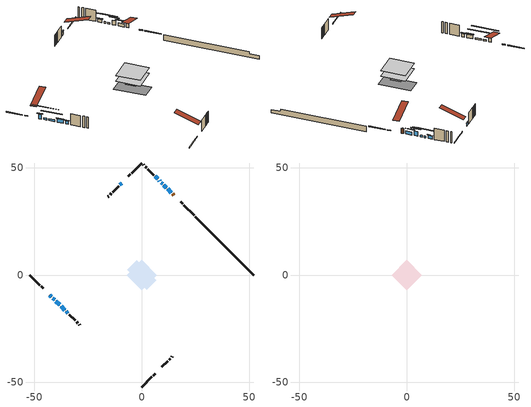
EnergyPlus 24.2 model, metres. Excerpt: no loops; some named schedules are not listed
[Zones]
conditioned space
 floor outside (Floor1 construction): -2.89,0 0,2.89 2.89,0 0,-2.89 z0.89
 floor adiabatic (AdiabaticFloorConstruction): -6.99,0 0,6.99 6.99,0 0,-6.99 z3.33
 floor foundation (Slab1 construction): -6.79,2.36 -2.36,6.79 6.79,-2.36 2.36,-6.79 z-1.52
 wall outside (RimJoist1 construction): 0,-52.14 4.68,-47.45 / -52.14,0 -47.45,-4.68 / 0,52.14 -4.68,47.45 / 24.32,27.81 19.64,32.5 z0.89:1.19
 wall outside (RimJoist2 construction): 5.34,-46.8 6.22,-45.91 / -46.8,-5.34 -45.91,-6.22 / -5.34,46.8 -6.22,45.91 / 18.98,33.15 18.1,34.04 z0.89:1.19
 wall outside (AdiabaticWallConstruction 1): 14.99,37.15 14.39,37.75 z0.89:2.92
 wall outside (AdiabaticWallConstruction): -42.81,-9.33 -42.08,-10.05 z0.89:2.67; 13.73,38.4 12.08,40.06 / 7.41,44.73 6.26,45.88 / -9.33,42.81 -10.16,41.98 z0.89:2.21; 11.43,40.71 10.35,41.79 z0.89:2.95; -41.43,-10.71 -40.6,-11.54 / -39.95,-12.19 -38.22,-13.92 z0.89:1.65; 9.69,42.45 9.11,43.02 / 8.46,43.68 8.06,44.07 z0.89:1.6; -37.56,-14.57 -35.84,-16.3 z0.89:2.47; -35.18,-16.96 -34.36,-17.78 z0.89:2.26
 wall outside (Wall1 construction): 9.33,-42.81 12.05,-40.09 / -33.7,-18.44 -30.99,-21.15 / -10.81,41.32 -13.53,38.61 / 5.6,46.54 2.89,49.25 z0.89:5.77
 wall outside (Wall2 construction): 12.7,-39.44 13.24,-38.9 / -30.33,-21.81 -29.79,-22.35 / -14.19,37.95 -14.72,37.41 / 2.23,49.91 1.69,50.45 z0.89:5.77
 wall outside (Wall3 construction): 13.9,-38.24 14.28,-37.86 / -29.13,-23.01 -28.76,-23.38 / -15.38,36.76 -15.76,36.38 / 1.03,51.11 0.66,51.48 z0.89:5.77
 wall foundation (FoundationWall1 construction): 24.98,27.16,-1.52 24.98,27.16,0.89 49.42,2.72,0.89 49.42,2.72,-0.08 52.14,0,-0.08 52.14,0,-1.52
 window (WindowConstruction 6): -42.81,-9.33 -42.09,-10.05 z0.89:2.67
 window (WindowConstruction 4): 13.73,38.41 12.08,40.06 z0.89:2.21
 window (WindowConstruction 5): 11.43,40.71 10.35,41.79 z0.89:2.95
 window (WindowConstruction 7): -41.43,-10.71 -40.6,-11.53 z0.89:1.65
 window (WindowConstruction 8): -39.95,-12.19 -38.22,-13.92 z0.89:1.65
 window (WindowConstruction 9): 9.69,42.45 9.12,43.02 z0.89:1.6
 window (WindowConstruction 10): 8.46,43.68 8.06,44.07 z0.89:1.6
 window (WindowConstruction): -37.56,-14.57 -35.84,-16.3 z0.89:2.47
 window (WindowConstruction 1): -35.18,-16.96 -34.36,-17.78 z0.89:2.26
 window (WindowConstruction 2): 7.41,44.73 6.26,45.88 z0.89:2.21
 window (WindowConstruction 3): -9.33,42.81 -10.16,41.98 z0.89:2.21
 door (Door): 14.99,37.15 14.39,37.75 z0.89:2.92
 ceiling adiabatic (AdiabaticFloorConstruction): 0,-6.99 6.99,0 0,6.99 -6.99,0 z3.33
attic - vented
 floor to conditioned space (Floor2 construction Reversed): -6.99,0 0,6.99 6.99,0 0,-6.99 z5.77
 roof outside (Roof1 construction): 8.68,-43.46,5.77 1.87,-36.65,8.98 0.07,-38.45,8.98 6.88,-45.26,5.77; -43.46,-8.68,5.77 -36.65,-1.87,8.98 -38.45,-0.07,8.98 -45.26,-6.88,5.77; -8.68,43.46,5.77 -1.87,36.65,8.98 -0.07,38.45,8.98 -6.88,45.26,5.77; 15.65,36.49,5.77 8.84,29.68,8.98 10.63,27.89,8.98 17.44,34.69,5.77
shading: -41.65,-10.48 -43.24,-8.9 -43.45,-9.11 -41.87,-10.69 z3.28; 11.22,40.92 14.59,37.54 14.81,37.75 11.43,41.13 z3.43; 9.49,42.65 12.29,39.85 12.5,40.06 9.7,42.86 z4.17; -37.15,-14.99 -44.88,-7.26 -45.09,-7.47 -37.36,-15.2 z6.53; -36.06,-16.07 -42.1,-10.03 -42.32,-10.25 -36.28,-16.29 z4.7; 6.96,45.18 11.85,40.29 12.06,40.5 7.17,45.39 z4.65; 5.91,46.23 10.62,41.52 10.83,41.73 6.12,46.44 z4.65; -35.63,-16.51 -37.78,-14.36 -37.99,-14.57 -35.84,-16.72 z2.76; -34.15,-17.99 -35.39,-16.75 -35.6,-16.96 -34.36,-18.2 z2.56; 6.05,46.09 7.62,44.52 7.83,44.73 6.26,46.3 z2.51; -10.37,41.77 -9.12,43.02 -9.33,43.23 -10.58,41.98 z2.51
[Building]
Building 1: Terrain=Suburbs
[Site:Location]
Quebec Intl AP_QC: Latitude {deg}=46.8; Longitude {deg}=-71.38; Time Zone {hr}=-5; Elevation {m}=74; Keep Site Location Information=Yes
[Site:GroundTemperature:Shallow]
0.0108218, -2.24938, -2.43038, -1.3578, 2.94801, 7.23376, 10.9493, 13.303, 13.5029, 11.5886, 7.96783, 3.81355
[Site:WaterMainsTemperature]
Calculation Method=Schedule; Temperature Schedule=mains temperature schedule
[Material] Roughness=Rough; Thermal Absorptance=0.9
Name | Thickness {m} | Conductivity {W/m-K} | Density {kg/m3} | Specific Heat {J/kg-K} | Solar Absorptance | Visible Absorptance
asphalt or fiberglass shingles | 0.00635 | 0.162714 | 1121.4 | 1465.45 | 0.4 | 0.4
ceiling loosefill ins | 0.338667 | 0.0480833 | 16.02 | 1046.75 | 0.7 | 0.7
ceiling stud and cavity | 0.1397 | 0.0840436 | 65.682 | 1177.47 | 0.7 | 0.7
concrete 4.0 in. | 0.1016 | 1.803125 | 2242.8 | 837.4 | 0.7 | 0.7
concrete 8.0 in. | 0.2032 | 1.803125 | 2242.8 | 837.4 | 0.7 | 0.7
door material | 0.04445 | 0.053851 | 512.64 | 1214.23 | 0.7 | 0.7
exterior vertical ins | 0.0536725 | 0.029427 | 32.04 | 1214.23 | 0.7 | 0.7
floor covering | 0.0127 | 0.0433444 | 54.468 | 1339.84 | 0.6 | 0.6
floor rigid ins | 0.103632 | 0.029427 | 32.04 | 1214.23 | 0.7 | 0.7
floor rigid ins 1; wall rigid ins 1 | 0.512978 | 0.029427 | 32.04 | 1214.23 | 0.7 | 0.7
floor stud and cavity | 0.1397 | 0.372133 | 92.3553 | 1139.71 | 0.7 | 0.7
floor stud and cavity 1 | 0.1397 | 1.75129 | 37.0049 | 1207.88 | 0.7 | 0.7
furniture material conditioned space 1 | 0.1524 | 0.115458 | 640.8 | 1214.23 | 0.6 | 0.6
gypsum board | 0.0127 | 0.160291 | 801 | 837.4 | 0.6 | 0.6
gypsum board 1 | 0.0127 | 0.160291 | 801 | 837.4 | 0.7 | 0.7
osb sheathing 0.5 in. | 0.0127 | 0.115458 | 512.64 | 1214.23 | 0.7 | 0.7
osb sheathing 0.75 in. | 0.01905 | 0.115458 | 512.64 | 1214.23 | 0.7 | 0.7
osb sheathing 2.0 in. | 0.0508 | 0.115458 | 512.64 | 1214.23 | 0.7 | 0.7
rim joist rigid ins; wall rigid ins | 0.051816 | 0.029427 | 32.04 | 1214.23 | 0.7 | 0.7
rim joist stud and cavity | 0.0508 | 0.04374 | 125.044 | 1163.47 | 0.6 | 0.6
rim joist stud and cavity 1 | 0.0508 | 0.0495211 | 125.044 | 1163.47 | 0.6 | 0.6
slab rigid ins | 0.0259096 | 0.029427 | 32.04 | 1214.23 | 0.7 | 0.7
wall stud and cavity | 0.1397 | 0.143211 | 139.0536 | 1170.24 | 0.7 | 0.7
wall stud and cavity 1 | 0.1397 | 0.170256 | 139.0536 | 1170.24 | 0.7 | 0.7
wall stud and cavity 2 | 0.1397 | 0.414577 | 139.0536 | 1170.24 | 0.7 | 0.7
wall stud and cavity 3 | 0.0889 | 0.380278 | 52.3479 | 1209.89 | 0.7 | 0.7
wall stud and cavity 4 | 0.0889 | 0.391764 | 83.0341 | 1211.67 | 0.7 | 0.7
wood siding | 0.0254 | 0.102417 | 544.68 | 1172.36 | 0.4 | 0.4
wood siding 1; wood siding 2; wood siding 3 | 0.0254 | 0.102417 | 544.68 | 1172.36 | 0.7 | 0.7
[WindowMaterial:SimpleGlazingSystem]
Name | U-Factor {W/m2-K} | Solar Heat Gain Coefficient
WindowMaterial | 2.95142 | 0.58
WindowMaterial 1 | 2.93155 | 0.61
WindowMaterial 2 | 2.95767 | 0.57
WindowMaterial 3 | 1.73633 | 0.4
WindowMaterial 4 | 1.82321 | 0.39
WindowMaterial 5 | 2.97868 | 0.62
WindowMaterial 6 | 2.96732 | 0.55
WindowMaterial 7 | 2.98492 | 0.52
WindowMaterial 8 | 3.04511 | 0.46
WindowMaterial 9 | 3.06271 | 0.42
[Construction]
AdiabaticFloorConstruction: floor stud and cavity 1, floor rigid ins 1, osb sheathing 0.75 in., floor covering
AdiabaticWallConstruction: wood siding 2, wall rigid ins 1, wall stud and cavity 3, gypsum board
AdiabaticWallConstruction 1: wood siding 3, wall rigid ins 1, wall stud and cavity 3, gypsum board
Door: door material
Floor1 construction: floor stud and cavity, floor rigid ins, osb sheathing 0.75 in., floor covering
Floor2 construction Reversed: gypsum board, ceiling stud and cavity, ceiling loosefill ins
FoundationWall1 construction: concrete 8.0 in., gypsum board 1
furniture construction conditioned space 1: furniture material conditioned space 1
PartitionWallConstruction: gypsum board, wall stud and cavity 4, gypsum board
RimJoist1 construction: wood siding 1, rim joist rigid ins, osb sheathing 2.0 in., rim joist stud and cavity
RimJoist2 construction: wood siding 1, rim joist rigid ins, osb sheathing 2.0 in., rim joist stud and cavity 1
Roof1 construction: asphalt or fiberglass shingles
Slab1 construction: slab rigid ins, concrete 4.0 in.
Wall1 construction: wood siding, wall rigid ins, osb sheathing 0.5 in., wall stud and cavity, gypsum board
Wall2 construction: wood siding, wall rigid ins, osb sheathing 0.5 in., wall stud and cavity 1, gypsum board
Wall3 construction: wood siding, wall rigid ins, osb sheathing 0.5 in., wall stud and cavity 2, gypsum board
WindowConstruction: WindowMaterial
WindowConstruction 1: WindowMaterial 1
WindowConstruction 10: WindowMaterial 9
WindowConstruction 2: WindowMaterial 2
WindowConstruction 3; WindowConstruction 4: WindowMaterial 3
WindowConstruction 5: WindowMaterial 4
WindowConstruction 6: WindowMaterial 5
WindowConstruction 7: WindowMaterial 6
WindowConstruction 8: WindowMaterial 7
WindowConstruction 9: WindowMaterial 8
[Zone] Multiplier=1; Part of Total Floor Area=Yes
Name | Volume {m3}
attic - vented | 50.9203
conditioned space | 460.3
[Space]
Name | Zone | Volume {m3}
attic - vented 1 | attic - vented | 50.9203
conditioned space 1 | conditioned space | 460.3
[ZoneInfiltration:EffectiveLeakageArea]
infil attic - vented 1: Zone or Space=attic - vented 1; Schedule=Always On Discrete; Effective Air Leakage Area {cm2}=3608.49; Stack Coefficient=0.000223191; Wind Coefficient=1.00939e-05
[ZoneMixing]
whole house fan mix: Zone or Space=attic - vented; Schedule=Always On Continuous; Design Flow Rate Calculation Method=Flow/Zone; Design Flow Rate {m3/s}=0; Source Zone or Space=conditioned space
[SurfaceProperty:ExposedFoundationPerimeter]
Slab1: Exposed Perimeter Calculation Method=TotalExposedPerimeter; Total Exposed Perimeter {m}=38.405
[InternalMass] Zone or ZoneList=conditioned space; Space or SpaceList=conditioned space 1
Name | Construction | Surface Area {m2}
furniture mass conditioned space 1 | furniture construction conditioned space 1 | 78.1718
partition wall mass | PartitionWallConstruction | 195.429
[Lights]
interior lighting: Zone or ZoneList or Space or SpaceList=conditioned space 1; Schedule=interior lighting schedule; Design Level Calculation Method=LightingLevel; Lighting Level {W}=343.2; Return Air Fraction=0; Fraction Radiant=0.6; Fraction Visible=0.2; Fraction Replaceable=1
[People]
occupants: Zone or ZoneList or Space or SpaceList=conditioned space 1; Number of People Schedule=occupants schedule; Number of People Calculation Method=People; Number of People=3; Fraction Radiant=0.314171; Sensible Heat Fraction=0.56303; Activity Level Schedule=occupants activity schedule; Carbon Dioxide Generation Rate {m3/s-W}=0; Enable ASHRAE 55 Comfort Warnings=No; Mean Radiant Temperature Calculation Type=EnclosureAveraged
[ElectricEquipment] Zone or ZoneList or Space or SpaceList=conditioned space 1; Design Level Calculation Method=EquipmentLevel
Name | Schedule | Design Level {W} | Fraction Latent | Fraction Radiant | Fraction Lost
clothes dryer | clothes dryer schedule | 140.772 | 0.015 | 0.081 | 0.85
clothes washer | clothes washer schedule | 32.1985 | 0.03 | 0.162 | 0.7
cooking range | cooking range schedule | 215.147 | 0.08 | 0.432 | 0.2
dishwasher | dishwasher schedule | 66.8632 | 0.3 | 0.18 | 0.4
fridge | fridge schedule | 72.9452 | 0 | 0.6 | 0
mech vent bath fan 0 | mech vent bath fan 0 schedule | 25.1 | 0 | 0 | 1
mech vent house fan | mech vent house fan schedule | 0.95 | 0 | 0 | 1
mech vent house fan cfis | mech vent house fan cfis schedule | 0 | 0 | 0 | 0
mech vent range fan 0 | mech vent range fan 0 schedule | 57 | 0 | 0 | 1
misc plug loads | misc plug loads schedule | 494.7 | 0.045 | 0.513 | 0.1
whole house fan | Always On Discrete | 0 | 0 | 0 | 1
[OtherEquipment] Zone or ZoneList or Space or SpaceList=conditioned space 1; Design Level Calculation Method=EquipmentLevel
Name | Fuel Type | Schedule | Design Level {W} | Fraction Latent | Fraction Radiant | Fraction Lost
clothes dryer 1 | Electricity | clothes dryer schedule | 0 | 0.015 | 0.081 | 0.85
cooking range 1 | Electricity | cooking range schedule | 0 | 0.08 | 0.432 | 0.2
general water use latent | None | general water use schedule | 62.594 | 1 | 0 | 0
general water use sensible | None | general water use schedule | -61.6891 | 0 | 0.6 | 0
mech vent house fan latent load | None | Always On Discrete | 0 | 1 | 0 | 0
mech vent house fan sensible load | None | Always On Discrete | 0 | 0 | 0 | 0
water heater energy adjustment1 | Electricity | Always On Discrete | 0.01 | 0 | 0 | 1
[ZoneInfiltration:DesignFlowRate] Zone or ZoneList or Space or SpaceList=conditioned space 1; Schedule=Always On Discrete; Design Flow Rate Calculation Method=Flow/Zone; Design Flow Rate {m3/s}=0
infil flow; natural vent flow; whole house fan flow
[ZoneControl:Thermostat]
conditioned space Thermostat: Zone or ZoneList=conditioned space; Control Type Schedule=conditioned space Thermostat Schedule; Control 1=conditioned space temperature setpoint; Temperature Difference Between Cutout And Setpoint {deltaC}=0
[ThermostatSetpoint:DualSetpoint]
conditioned space temperature setpoint: Heating Setpoint Temperature Schedule=heating setpoint; Cooling Setpoint Temperature Schedule=cooling setpoint
[Zone equipment]
conditioned space: electric baseboard
[Foundation:Kiva]
Foundation Kiva 1: Initial Indoor Air Temperature {C}=18; Wall Height Above Grade {m}=0.889986; Wall Depth Below Slab {m}=0.2032; Custom Block Material Name 1=exterior vertical ins; Custom Block Depth 1 {m}=2.40999; Custom Block X Position 1 {m}=0.2159; Custom Block Z Position 1 {m}=0
[Foundation:Kiva:Settings]
Soil Conductivity {W/m-K}=0.849921; Soil Density {kg/m3}=1842.3; Soil Specific Heat {J/kg-K}=418.7; Ground Solar Absorptivity=0.9; Ground Thermal Absorptivity=0.9; Ground Surface Roughness {m}=0.03; Far-Field Width {m}=40; Deep-Ground Boundary Condition=ZeroFlux; Deep-Ground Depth {m}=40; Minimum Cell Dimension {m}=0.2; Maximum Cell Growth Coefficient=3; Simulation Timestep=Timestep
[Exterior:Lights]
exterior lighting: Schedule=exterior lighting schedule; Design Level {W}=75.6
[EnergyManagementSystem:Sensor] Output:Variable or Output:Meter Index Key=conditioned space
Name | Output:Variable or Output:Meter
conditioned_space_clg_unmet_s | Zone Cooling Setpoint Not Met Time
conditioned_space_htg_unmet_s | Zone Heating Setpoint Not Met Time
fridge_tin_s; tin_s; tin_s_1 | Zone Mean Air Temperature
tout_s | Zone Outdoor Air Drybulb Temperature
win_s | Zone Air Humidity Ratio
[Schedule:Constant]
Name | Hourly Value
Always On Continuous; mech vent house fan schedule; mech vent house fan cfis schedule; Always On Discrete | 1
occupants activity schedule | 117.228
fridge schedule | 0
[Schedule:Week:Daily]
interior lighting schedule Week Rule - Jan1-Jan27: interior lighting schedule day, interior lighting schedule day, interior lighting schedule day, interior lighting schedule day, interior lighting schedule day, interior lighting schedule day, interior lighting schedule day, interior lighting schedule default day, interior lighting schedule default day, interior lighting schedule default day, interior lighting schedule default day, interior lighting schedule default day
interior lighting schedule Week Rule - Jan28-Feb3: interior lighting schedule day, interior lighting schedule day, interior lighting schedule day, interior lighting schedule day, interior lighting schedule day 1, interior lighting schedule day 1, interior lighting schedule day 1, interior lighting schedule default day, interior lighting schedule default day, interior lighting schedule default day, interior lighting schedule default day, interior lighting schedule default day
interior lighting schedule Week Rule - Feb4-Feb24: interior lighting schedule day 1, interior lighting schedule day 1, interior lighting schedule day 1, interior lighting schedule day 1, interior lighting schedule day 1, interior lighting schedule day 1, interior lighting schedule day 1, interior lighting schedule default day, interior lighting schedule default day, interior lighting schedule default day, interior lighting schedule default day, interior lighting schedule default day
interior lighting schedule Week Rule - Feb25-Mar3: interior lighting schedule day 1, interior lighting schedule day 1, interior lighting schedule day 1, interior lighting schedule day 1, interior lighting schedule day 2, interior lighting schedule day 2, interior lighting schedule day 2, interior lighting schedule default day, interior lighting schedule default day, interior lighting schedule default day, interior lighting schedule default day, interior lighting schedule default day
interior lighting schedule Week Rule - Mar4-Mar31: interior lighting schedule day 2, interior lighting schedule day 2, interior lighting schedule day 2, interior lighting schedule day 2, interior lighting schedule day 2, interior lighting schedule day 2, interior lighting schedule day 2, interior lighting schedule default day, interior lighting schedule default day, interior lighting schedule default day, interior lighting schedule default day, interior lighting schedule default day
interior lighting schedule Week Rule - Apr1-Apr28: interior lighting schedule day 3, interior lighting schedule day 3, interior lighting schedule day 3, interior lighting schedule day 3, interior lighting schedule day 3, interior lighting schedule day 3, interior lighting schedule day 3, interior lighting schedule default day, interior lighting schedule default day, interior lighting schedule default day, interior lighting schedule default day, interior lighting schedule default day
interior lighting schedule Week Rule - Apr29-May5: interior lighting schedule day 3, interior lighting schedule day 3, interior lighting schedule day 4, interior lighting schedule day 4, interior lighting schedule day 4, interior lighting schedule day 4, interior lighting schedule day 4, interior lighting schedule default day, interior lighting schedule default day, interior lighting schedule default day, interior lighting schedule default day, interior lighting schedule default day
interior lighting schedule Week Rule - May6-May26: interior lighting schedule day 4, interior lighting schedule day 4, interior lighting schedule day 4, interior lighting schedule day 4, interior lighting schedule day 4, interior lighting schedule day 4, interior lighting schedule day 4, interior lighting schedule default day, interior lighting schedule default day, interior lighting schedule default day, interior lighting schedule default day, interior lighting schedule default day
interior lighting schedule Week Rule - May27-Jun2: interior lighting schedule day 4, interior lighting schedule day 4, interior lighting schedule day 4, interior lighting schedule day 4, interior lighting schedule day 4, interior lighting schedule day 5, interior lighting schedule day 5, interior lighting schedule default day, interior lighting schedule default day, interior lighting schedule default day, interior lighting schedule default day, interior lighting schedule default day
interior lighting schedule Week Rule - Jun3-Jun30: interior lighting schedule day 5, interior lighting schedule day 5, interior lighting schedule day 5, interior lighting schedule day 5, interior lighting schedule day 5, interior lighting schedule day 5, interior lighting schedule day 5, interior lighting schedule default day, interior lighting schedule default day, interior lighting schedule default day, interior lighting schedule default day, interior lighting schedule default day
interior lighting schedule Week Rule - Jul1-Jul28: interior lighting schedule day 6, interior lighting schedule day 6, interior lighting schedule day 6, interior lighting schedule day 6, interior lighting schedule day 6, interior lighting schedule day 6, interior lighting schedule day 6, interior lighting schedule default day, interior lighting schedule default day, interior lighting schedule default day, interior lighting schedule default day, interior lighting schedule default day
interior lighting schedule Week Rule - Jul29-Aug4: interior lighting schedule day 6, interior lighting schedule day 6, interior lighting schedule day 6, interior lighting schedule day 7, interior lighting schedule day 7, interior lighting schedule day 7, interior lighting schedule day 7, interior lighting schedule default day, interior lighting schedule default day, interior lighting schedule default day, interior lighting schedule default day, interior lighting schedule default day
interior lighting schedule Week Rule - Aug5-Aug25: interior lighting schedule day 7, interior lighting schedule day 7, interior lighting schedule day 7, interior lighting schedule day 7, interior lighting schedule day 7, interior lighting schedule day 7, interior lighting schedule day 7, interior lighting schedule default day, interior lighting schedule default day, interior lighting schedule default day, interior lighting schedule default day, interior lighting schedule default day
interior lighting schedule Week Rule - Aug26-Sep1: interior lighting schedule day 7, interior lighting schedule day 7, interior lighting schedule day 7, interior lighting schedule day 7, interior lighting schedule day 7, interior lighting schedule day 7, interior lighting schedule day 8, interior lighting schedule default day, interior lighting schedule default day, interior lighting schedule default day, interior lighting schedule default day, interior lighting schedule default day
interior lighting schedule Week Rule - Sep2-Sep29: interior lighting schedule day 8, interior lighting schedule day 8, interior lighting schedule day 8, interior lighting schedule day 8, interior lighting schedule day 8, interior lighting schedule day 8, interior lighting schedule day 8, interior lighting schedule default day, interior lighting schedule default day, interior lighting schedule default day, interior lighting schedule default day, interior lighting schedule default day
interior lighting schedule Week Rule - Sep30-Oct6: interior lighting schedule day 8, interior lighting schedule day 9, interior lighting schedule day 9, interior lighting schedule day 9, interior lighting schedule day 9, interior lighting schedule day 9, interior lighting schedule day 9, interior lighting schedule default day, interior lighting schedule default day, interior lighting schedule default day, interior lighting schedule default day, interior lighting schedule default day
interior lighting schedule Week Rule - Oct7-Oct27: interior lighting schedule day 9, interior lighting schedule day 9, interior lighting schedule day 9, interior lighting schedule day 9, interior lighting schedule day 9, interior lighting schedule day 9, interior lighting schedule day 9, interior lighting schedule default day, interior lighting schedule default day, interior lighting schedule default day, interior lighting schedule default day, interior lighting schedule default day
interior lighting schedule Week Rule - Oct28-Nov3: interior lighting schedule day 9, interior lighting schedule day 9, interior lighting schedule day 9, interior lighting schedule day 9, interior lighting schedule day 10, interior lighting schedule day 10, interior lighting schedule day 10, interior lighting schedule default day, interior lighting schedule default day, interior lighting schedule default day, interior lighting schedule default day, interior lighting schedule default day
interior lighting schedule Week Rule - Nov4-Nov24: interior lighting schedule day 10, interior lighting schedule day 10, interior lighting schedule day 10, interior lighting schedule day 10, interior lighting schedule day 10, interior lighting schedule day 10, interior lighting schedule day 10, interior lighting schedule default day, interior lighting schedule default day, interior lighting schedule default day, interior lighting schedule default day, interior lighting schedule default day
interior lighting schedule Week Rule - Nov25-Dec1: interior lighting schedule day 10, interior lighting schedule day 10, interior lighting schedule day 10, interior lighting schedule day 10, interior lighting schedule day 10, interior lighting schedule day 10, interior lighting schedule day 11, interior lighting schedule default day, interior lighting schedule default day, interior lighting schedule default day, interior lighting schedule default day, interior lighting schedule default day
interior lighting schedule Week Rule - Dec2-Dec31: interior lighting schedule day 11, interior lighting schedule day 11, interior lighting schedule day 11, interior lighting schedule day 11, interior lighting schedule day 11, interior lighting schedule day 11, interior lighting schedule day 11, interior lighting schedule default day, interior lighting schedule default day, interior lighting schedule default day, interior lighting schedule default day, interior lighting schedule default day
occupants schedule Week Rule - Jan1-Dec31: occupants schedule day, occupants schedule day, occupants schedule day, occupants schedule day, occupants schedule day, occupants schedule day, occupants schedule day, occupants schedule default day, occupants schedule default day, occupants schedule default day, occupants schedule default day, occupants schedule default day
clothes dryer schedule Week Rule - Jan1-Dec31: clothes dryer schedule day, clothes dryer schedule day, clothes dryer schedule day, clothes dryer schedule day, clothes dryer schedule day, clothes dryer schedule day, clothes dryer schedule day, clothes dryer schedule default day, clothes dryer schedule default day, clothes dryer schedule default day, clothes dryer schedule default day, clothes dryer schedule default day
clothes washer schedule Week Rule - Jan1-Dec31: clothes washer schedule day, clothes washer schedule day, clothes washer schedule day, clothes washer schedule day, clothes washer schedule day, clothes washer schedule day, clothes washer schedule day, clothes washer schedule default day, clothes washer schedule default day, clothes washer schedule default day, clothes washer schedule default day, clothes washer schedule default day
cooking range schedule Week Rule - Jan1-Dec31: cooking range schedule day, cooking range schedule day, cooking range schedule day, cooking range schedule day, cooking range schedule day, cooking range schedule day, cooking range schedule day, cooking range schedule default day, cooking range schedule default day, cooking range schedule default day, cooking range schedule default day, cooking range schedule default day
dishwasher schedule Week Rule - Jan1-Dec31: dishwasher schedule day, dishwasher schedule day, dishwasher schedule day, dishwasher schedule day, dishwasher schedule day, dishwasher schedule day, dishwasher schedule day, dishwasher schedule default day, dishwasher schedule default day, dishwasher schedule default day, dishwasher schedule default day, dishwasher schedule default day
mech vent bath fan 0 schedule Week Rule - Jan1-Dec31: mech vent bath fan 0 schedule day, mech vent bath fan 0 schedule day, mech vent bath fan 0 schedule day, mech vent bath fan 0 schedule day, mech vent bath fan 0 schedule day, mech vent bath fan 0 schedule day, mech vent bath fan 0 schedule day, mech vent bath fan 0 schedule default day, mech vent bath fan 0 schedule default day, mech vent bath fan 0 schedule default day, mech vent bath fan 0 schedule default day, mech vent bath fan 0 schedule default day
mech vent range fan 0 schedule Week Rule - Jan1-Dec31: mech vent range fan 0 schedule day, mech vent range fan 0 schedule day, mech vent range fan 0 schedule day, mech vent range fan 0 schedule day, mech vent range fan 0 schedule day, mech vent range fan 0 schedule day, mech vent range fan 0 schedule day, mech vent range fan 0 schedule default day, mech vent range fan 0 schedule default day, mech vent range fan 0 schedule default day, mech vent range fan 0 schedule default day, mech vent range fan 0 schedule default day
misc plug loads schedule Week Rule - Jan1-Dec31: misc plug loads schedule day, misc plug loads schedule day, misc plug loads schedule day, misc plug loads schedule day, misc plug loads schedule day, misc plug loads schedule day, misc plug loads schedule day, misc plug loads schedule default day, misc plug loads schedule default day, misc plug loads schedule default day, misc plug loads schedule default day, misc plug loads schedule default day
general water use schedule Week Rule - Jan1-Dec31: general water use schedule day, general water use schedule day, general water use schedule day, general water use schedule day, general water use schedule day, general water use schedule day, general water use schedule day, general water use schedule default day, general water use schedule default day, general water use schedule default day, general water use schedule default day, general water use schedule default day
exterior lighting schedule Week Rule - Jan1-Jan27: exterior lighting schedule day, exterior lighting schedule day, exterior lighting schedule day, exterior lighting schedule day, exterior lighting schedule day, exterior lighting schedule day, exterior lighting schedule day, exterior lighting schedule default day, exterior lighting schedule default day, exterior lighting schedule default day, exterior lighting schedule default day, exterior lighting schedule default day
exterior lighting schedule Week Rule - Jan28-Feb3: exterior lighting schedule day, exterior lighting schedule day, exterior lighting schedule day, exterior lighting schedule day, exterior lighting schedule day 1, exterior lighting schedule day 1, exterior lighting schedule day 1, exterior lighting schedule default day, exterior lighting schedule default day, exterior lighting schedule default day, exterior lighting schedule default day, exterior lighting schedule default day
exterior lighting schedule Week Rule - Feb4-Feb24: exterior lighting schedule day 1, exterior lighting schedule day 1, exterior lighting schedule day 1, exterior lighting schedule day 1, exterior lighting schedule day 1, exterior lighting schedule day 1, exterior lighting schedule day 1, exterior lighting schedule default day, exterior lighting schedule default day, exterior lighting schedule default day, exterior lighting schedule default day, exterior lighting schedule default day
exterior lighting schedule Week Rule - Feb25-Mar3: exterior lighting schedule day 1, exterior lighting schedule day 1, exterior lighting schedule day 1, exterior lighting schedule day 1, exterior lighting schedule day 2, exterior lighting schedule day 2, exterior lighting schedule day 2, exterior lighting schedule default day, exterior lighting schedule default day, exterior lighting schedule default day, exterior lighting schedule default day, exterior lighting schedule default day
exterior lighting schedule Week Rule - Mar4-Mar31: exterior lighting schedule day 2, exterior lighting schedule day 2, exterior lighting schedule day 2, exterior lighting schedule day 2, exterior lighting schedule day 2, exterior lighting schedule day 2, exterior lighting schedule day 2, exterior lighting schedule default day, exterior lighting schedule default day, exterior lighting schedule default day, exterior lighting schedule default day, exterior lighting schedule default day
exterior lighting schedule Week Rule - Apr1-Apr28: exterior lighting schedule day 3, exterior lighting schedule day 3, exterior lighting schedule day 3, exterior lighting schedule day 3, exterior lighting schedule day 3, exterior lighting schedule day 3, exterior lighting schedule day 3, exterior lighting schedule default day, exterior lighting schedule default day, exterior lighting schedule default day, exterior lighting schedule default day, exterior lighting schedule default day
exterior lighting schedule Week Rule - Apr29-May5: exterior lighting schedule day 3, exterior lighting schedule day 3, exterior lighting schedule day 4, exterior lighting schedule day 4, exterior lighting schedule day 4, exterior lighting schedule day 4, exterior lighting schedule day 4, exterior lighting schedule default day, exterior lighting schedule default day, exterior lighting schedule default day, exterior lighting schedule default day, exterior lighting schedule default day
exterior lighting schedule Week Rule - May6-May26: exterior lighting schedule day 4, exterior lighting schedule day 4, exterior lighting schedule day 4, exterior lighting schedule day 4, exterior lighting schedule day 4, exterior lighting schedule day 4, exterior lighting schedule day 4, exterior lighting schedule default day, exterior lighting schedule default day, exterior lighting schedule default day, exterior lighting schedule default day, exterior lighting schedule default day
exterior lighting schedule Week Rule - May27-Jun2: exterior lighting schedule day 4, exterior lighting schedule day 4, exterior lighting schedule day 4, exterior lighting schedule day 4, exterior lighting schedule day 4, exterior lighting schedule day 5, exterior lighting schedule day 5, exterior lighting schedule default day, exterior lighting schedule default day, exterior lighting schedule default day, exterior lighting schedule default day, exterior lighting schedule default day
exterior lighting schedule Week Rule - Jun3-Jun30: exterior lighting schedule day 5, exterior lighting schedule day 5, exterior lighting schedule day 5, exterior lighting schedule day 5, exterior lighting schedule day 5, exterior lighting schedule day 5, exterior lighting schedule day 5, exterior lighting schedule default day, exterior lighting schedule default day, exterior lighting schedule default day, exterior lighting schedule default day, exterior lighting schedule default day
exterior lighting schedule Week Rule - Jul1-Jul28: exterior lighting schedule day 6, exterior lighting schedule day 6, exterior lighting schedule day 6, exterior lighting schedule day 6, exterior lighting schedule day 6, exterior lighting schedule day 6, exterior lighting schedule day 6, exterior lighting schedule default day, exterior lighting schedule default day, exterior lighting schedule default day, exterior lighting schedule default day, exterior lighting schedule default day
exterior lighting schedule Week Rule - Jul29-Aug4: exterior lighting schedule day 6, exterior lighting schedule day 6, exterior lighting schedule day 6, exterior lighting schedule day 7, exterior lighting schedule day 7, exterior lighting schedule day 7, exterior lighting schedule day 7, exterior lighting schedule default day, exterior lighting schedule default day, exterior lighting schedule default day, exterior lighting schedule default day, exterior lighting schedule default day
exterior lighting schedule Week Rule - Aug5-Aug25: exterior lighting schedule day 7, exterior lighting schedule day 7, exterior lighting schedule day 7, exterior lighting schedule day 7, exterior lighting schedule day 7, exterior lighting schedule day 7, exterior lighting schedule day 7, exterior lighting schedule default day, exterior lighting schedule default day, exterior lighting schedule default day, exterior lighting schedule default day, exterior lighting schedule default day
exterior lighting schedule Week Rule - Aug26-Sep1: exterior lighting schedule day 7, exterior lighting schedule day 7, exterior lighting schedule day 7, exterior lighting schedule day 7, exterior lighting schedule day 7, exterior lighting schedule day 7, exterior lighting schedule day 8, exterior lighting schedule default day, exterior lighting schedule default day, exterior lighting schedule default day, exterior lighting schedule default day, exterior lighting schedule default day
exterior lighting schedule Week Rule - Sep2-Sep29: exterior lighting schedule day 8, exterior lighting schedule day 8, exterior lighting schedule day 8, exterior lighting schedule day 8, exterior lighting schedule day 8, exterior lighting schedule day 8, exterior lighting schedule day 8, exterior lighting schedule default day, exterior lighting schedule default day, exterior lighting schedule default day, exterior lighting schedule default day, exterior lighting schedule default day
exterior lighting schedule Week Rule - Sep30-Oct6: exterior lighting schedule day 8, exterior lighting schedule day 9, exterior lighting schedule day 9, exterior lighting schedule day 9, exterior lighting schedule day 9, exterior lighting schedule day 9, exterior lighting schedule day 9, exterior lighting schedule default day, exterior lighting schedule default day, exterior lighting schedule default day, exterior lighting schedule default day, exterior lighting schedule default day
[Schedule:Year]
interior lighting schedule: interior lighting schedule Week Rule - Jan1-Jan27, 1, 1, 1, 27, interior lighting schedule Week Rule - Jan28-Feb3, 1, 28, 2, 3, interior lighting schedule Week Rule - Feb4-Feb24, 2, 4, 2, 24, interior lighting schedule Week Rule - Feb25-Mar3, 2, 25, 3, 3, interior lighting schedule Week Rule - Mar4-Mar31, 3, 4, 3, 31, interior lighting schedule Week Rule - Apr1-Apr28, 4, 1, 4, 28, interior lighting schedule Week Rule - Apr29-May5, 4, 29, 5, 5, interior lighting schedule Week Rule - May6-May26, 5, 6, 5, 26, interior lighting schedule Week Rule - May27-Jun2, 5, 27, 6, 2, interior lighting schedule Week Rule - Jun3-Jun30, 6, 3, 6, 30, interior lighting schedule Week Rule - Jul1-Jul28, 7, 1, 7, 28, interior lighting schedule Week Rule - Jul29-Aug4, 7, 29, 8, 4, interior lighting schedule Week Rule - Aug5-Aug25, 8, 5, 8, 25, interior lighting schedule Week Rule - Aug26-Sep1, 8, 26, 9, 1, interior lighting schedule Week Rule - Sep2-Sep29, 9, 2, 9, 29, interior lighting schedule Week Rule - Sep30-Oct6, 9, 30, 10, 6, interior lighting schedule Week Rule - Oct7-Oct27, 10, 7, 10, 27, interior lighting schedule Week Rule - Oct28-Nov3, 10, 28, 11, 3, interior lighting schedule Week Rule - Nov4-Nov24, 11, 4, 11, 24, interior lighting schedule Week Rule - Nov25-Dec1, 11, 25, 12, 1, interior lighting schedule Week Rule - Dec2-Dec31, 12, 2, 12, 31
occupants schedule: occupants schedule Week Rule - Jan1-Dec31, 1, 1, 12, 31
clothes dryer schedule: clothes dryer schedule Week Rule - Jan1-Dec31, 1, 1, 12, 31
clothes washer schedule: clothes washer schedule Week Rule - Jan1-Dec31, 1, 1, 12, 31
cooking range schedule: cooking range schedule Week Rule - Jan1-Dec31, 1, 1, 12, 31
dishwasher schedule: dishwasher schedule Week Rule - Jan1-Dec31, 1, 1, 12, 31
mech vent bath fan 0 schedule: mech vent bath fan 0 schedule Week Rule - Jan1-Dec31, 1, 1, 12, 31
mech vent range fan 0 schedule: mech vent range fan 0 schedule Week Rule - Jan1-Dec31, 1, 1, 12, 31
misc plug loads schedule: misc plug loads schedule Week Rule - Jan1-Dec31, 1, 1, 12, 31
general water use schedule: general water use schedule Week Rule - Jan1-Dec31, 1, 1, 12, 31
exterior lighting schedule: exterior lighting schedule Week Rule - Jan1-Jan27, 1, 1, 1, 27, exterior lighting schedule Week Rule - Jan28-Feb3, 1, 28, 2, 3, exterior lighting schedule Week Rule - Feb4-Feb24, 2, 4, 2, 24, exterior lighting schedule Week Rule - Feb25-Mar3, 2, 25, 3, 3, exterior lighting schedule Week Rule - Mar4-Mar31, 3, 4, 3, 31, exterior lighting schedule Week Rule - Apr1-Apr28, 4, 1, 4, 28, exterior lighting schedule Week Rule - Apr29-May5, 4, 29, 5, 5, exterior lighting schedule Week Rule - May6-May26, 5, 6, 5, 26, exterior lighting schedule Week Rule - May27-Jun2, 5, 27, 6, 2, exterior lighting schedule Week Rule - Jun3-Jun30, 6, 3, 6, 30, exterior lighting schedule Week Rule - Jul1-Jul28, 7, 1, 7, 28, exterior lighting schedule Week Rule - Jul29-Aug4, 7, 29, 8, 4, exterior lighting schedule Week Rule - Aug5-Aug25, 8, 5, 8, 25, exterior lighting schedule Week Rule - Aug26-Sep1, 8, 26, 9, 1, exterior lighting schedule Week Rule - Sep2-Sep29, 9, 2, 9, 29, exterior lighting schedule Week Rule - Sep30-Oct6, 9, 30, 10, 6, exterior lighting schedule Week Rule - Oct7-Oct27, 10, 7, 10, 27, exterior lighting schedule Week Rule - Oct28-Nov3, 10, 28, 11, 3, exterior lighting schedule Week Rule - Nov4-Nov24, 11, 4, 11, 24, exterior lighting schedule Week Rule - Nov25-Dec1, 11, 25, 12, 1, exterior lighting schedule Week Rule - Dec2-Dec31, 12, 2, 12, 31
[Schedule:Compact]
conditioned space Thermostat Schedule: Through: 12/31, For: AllDays, Until: 24:00, 4
mains temperature schedule: Through: 01/01, For: AllDays, Until: 24:00, 5.175, Through: 01/02, For: AllDays, Until: 24:00, 5.10167, Through: 01/03, For: AllDays, Until: 24:00, 5.02889, Through: 01/04, For: AllDays, Until: 24:00, 4.95778, Through: 01/05, For: AllDays, Until: 24:00, 4.88778, Through: 01/06, For: AllDays, Until: 24:00, 4.81833, Through: 01/07, For: AllDays, Until: 24:00, 4.75056, Through: 01/08, For: AllDays, Until: 24:00, 4.68389, Through: 01/09, For: AllDays, Until: 24:00, 4.61833, Through: 01/10, For: AllDays, Until: 24:00, 4.55389, Through: 01/11, For: AllDays, Until: 24:00, 4.49056, Through: 01/12, For: AllDays, Until: 24:00, 4.42889, Through: 01/13, For: AllDays, Until: 24:00, 4.36778, Through: 01/14, For: AllDays, Until: 24:00, 4.30889, Through: 01/15, For: AllDays, Until: 24:00, 4.25056, Through: 01/16, For: AllDays, Until: 24:00, 4.19389, Through: 01/17, For: AllDays, Until: 24:00, 4.13833, Through: 01/18, For: AllDays, Until: 24:00, 4.08444, Through: 01/19, For: AllDays, Until: 24:00, 4.03167, Through: 01/20, For: AllDays, Until: 24:00, 3.98056, Through: 01/21, For: AllDays, Until: 24:00, 3.93056, Through: 01/22, For: AllDays, Until: 24:00, 3.88222, Through: 01/23, For: AllDays, Until: 24:00, 3.835, Through: 01/24, For: AllDays, Until: 24:00, 3.78944, Through: 01/25, For: AllDays, Until: 24:00, 3.74556, Through: 01/26, For: AllDays, Until: 24:00, 3.70278, Through: 01/27, For: AllDays, Until: 24:00, 3.66167, Through: 01/28, For: AllDays, Until: 24:00, 3.62167, Through: 01/29, For: AllDays, Until: 24:00, 3.58389, Through: 01/30, For: AllDays, Until: 24:00, 3.54722, Through: 01/31, For: AllDays, Until: 24:00, 3.51167, Through: 02/01, For: AllDays, Until: 24:00, 3.47833, Through: 02/02, For: AllDays, Until: 24:00, 3.44611, Through: 02/03, For: AllDays, Until: 24:00, 3.41556, Through: 02/04, For: AllDays, Until: 24:00, 3.38667, Through: 02/05, For: AllDays, Until: 24:00, 3.35944, Through: 02/06, For: AllDays, Until: 24:00, 3.33389, Through: 02/07, For: AllDays, Until: 24:00, 3.30944, Through: 02/08, For: AllDays, Until: 24:00, 3.28667, Through: 02/09, For: AllDays, Until: 24:00, 3.26611, Through: 02/10, For: AllDays, Until: 24:00, 3.24667, Through: 02/11, For: AllDays, Until: 24:00, 3.22889, Through: 02/12, For: AllDays, Until: 24:00, 3.21278, Through: 02/13, For: AllDays, Until: 24:00, 3.19833, Through: 02/14, For: AllDays, Until: 24:00, 3.18556, Through: 02/15, For: AllDays, Until: 24:00, 3.17389, Through: 02/16, For: AllDays, Until: 24:00, 3.16444, Through: 02/17, For: AllDays, Until: 24:00, 3.15667, Through: 02/18, For: AllDays, Until: 24:00, 3.15056, Through: 02/19, For: AllDays, Until: 24:00, 3.14556, Through: 02/20, For: AllDays, Until: 24:00, 3.14278, Through: 02/21, For: AllDays, Until: 24:00, 3.14111, Through: 02/22, For: AllDays, Until: 24:00, 3.14167, Through: 02/23, For: AllDays, Until: 24:00, 3.14333, Through: 02/24, For: AllDays, Until: 24:00, 3.14722, Through: 02/25, For: AllDays, Until: 24:00, 3.15222, Through: 02/26, For: AllDays, Until: 24:00, 3.15944, Through: 02/27, For: AllDays, Until: 24:00, 3.16778, Through: 02/28, For: AllDays, Until: 24:00, 3.17778, Through: 03/01, For: AllDays, Until: 24:00, 3.18944, Through: 03/02, For: AllDays, Until: 24:00, 3.20333, Through: 03/03, For: AllDays, Until: 24:00, 3.21833, Through: 03/04, For: AllDays, Until: 24:00, 3.235, Through: 03/05, For: AllDays, Until: 24:00, 3.25333, Through: 03/06, For: AllDays, Until: 24:00, 3.27333, Through: 03/07, For: AllDays, Until: 24:00, 3.29444, Through: 03/08, For: AllDays, Until: 24:00, 3.31778, Through: 03/09, For: AllDays, Until: 24:00, 3.34222, Through: 03/10, For: AllDays, Until: 24:00, 3.36889, Through: 03/11, For: AllDays, Until: 24:00, 3.39667, Through: 03/12, For: AllDays, Until: 24:00, 3.42611, Through: 03/13, For: AllDays, Until: 24:00, 3.45722, Through: 03/14, For: AllDays, Until: 24:00, 3.49, Through: 03/15, For: AllDays, Until: 24:00, 3.52389, Through: 03/16, For: AllDays, Until: 24:00, 3.55944, Through: 03/17, For: AllDays, Until: 24:00, 3.59667, Through: 03/18, For: AllDays, Until: 24:00, 3.63556, Through: 03/19, For: AllDays, Until: 24:00, 3.67556, Through: 03/20, For: AllDays, Until: 24:00, 3.71722, Through: 03/21, For: AllDays, Until: 24:00, 3.76056, Through: 03/22, For: AllDays, Until: 24:00, 3.80556, Through: 03/23, For: AllDays, Until: 24:00, 3.85111, Through: 03/24, For: AllDays, Until: 24:00, 3.89889, Through: 03/25, For: AllDays, Until: 24:00, 3.94778, Through: 03/26, For: AllDays, Until: 24:00, 3.99833, Through: 03/27, For: AllDays, Until: 24:00, 4.05, Through: 03/28, For: AllDays, Until: 24:00, 4.10333, Through: 03/29, For: AllDays, Until: 24:00, 4.15778, Through: 03/30, For: AllDays, Until: 24:00, 4.21333, Through: 03/31, For: AllDays, Until: 24:00, 4.27056, Through: 04/01, For: AllDays, Until: 24:00, 4.32944, Through: 04/02, For: AllDays, Until: 24:00, 4.38889, Through: 04/03, For: AllDays, Until: 24:00, 4.45, Through: 04/04, For: AllDays, Until: 24:00, 4.51222, Through: 04/05, For: AllDays, Until: 24:00, 4.57611, Through: 04/06, For: AllDays, Until: 24:00, 4.64056, Through: 04/07, For: AllDays, Until: 24:00, 4.70667, Through: 04/08, For: AllDays, Until: 24:00, 4.77389, Through: 04/09, For: AllDays, Until: 24:00, 4.84222, Through: 04/10, For: AllDays, Until: 24:00, 4.91167, Through: 04/11, For: AllDays, Until: 24:00, 4.98278, Through: 04/12, For: AllDays, Until: 24:00, 5.05444, Through: 04/13, For: AllDays, Until: 24:00, 5.12722, Through: 04/14, For: AllDays, Until: 24:00, 5.20111, Through: 04/15, For: AllDays, Until: 24:00, 5.27611, Through: 04/16, For: AllDays, Until: 24:00, 5.35167, Through: 04/17, For: AllDays, Until: 24:00, 5.42889, Through: 04/18, For: AllDays, Until: 24:00, 5.50667, Through: 04/19, For: AllDays, Until: 24:00, 5.58556, Through: 04/20, For: AllDays, Until: 24:00, 5.665, Through: 04/21, For: AllDays, Until: 24:00, 5.74611, Through: 04/22, For: AllDays, Until: 24:00, 5.82722, Through: 04/23, For: AllDays, Until: 24:00, 5.91, Through: 04/24, For: AllDays, Until: 24:00, 5.99278, Through: 04/25, For: AllDays, Until: 24:00, 6.07722, Through: 04/26, For: AllDays, Until: 24:00, 6.16167, Through: 04/27, For: AllDays, Until: 24:00, 6.24722, Through: 04/28, For: AllDays, Until: 24:00, 6.33389, Through: 04/29, For: AllDays, Until: 24:00, 6.42056, Through: 04/30, For: AllDays, Until: 24:00, 6.50833, Through: 05/01, For: AllDays, Until: 24:00, 6.59667, Through: 05/02, For: AllDays, Until: 24:00, 6.68556, Through: 05/03, For: AllDays, Until: 24:00, 6.775, Through: 05/04, For: AllDays, Until: 24:00, 6.86556, Through: 05/05, For: AllDays, Until: 24:00, 6.95611, Through: 05/06, For: AllDays, Until: 24:00, 7.04722, Through: 05/07, For: AllDays, Until: 24:00, 7.13889, Through: 05/08, For: AllDays, Until: 24:00, 7.23111, Through: 05/09, For: AllDays, Until: 24:00, 7.32333, Through: 05/10, For: AllDays, Until: 24:00, 7.41667, Through: 05/11, For: AllDays, Until: 24:00, 7.51, Through: 05/12, For: AllDays, Until: 24:00, 7.60389, Through: 05/13, For: AllDays, Until: 24:00, 7.69778, Through: 05/14, For: AllDays, Until: 24:00, 7.79222, Through: 05/15, For: AllDays, Until: 24:00, 7.88667, Through: 05/16, For: AllDays, Until: 24:00, 7.98167, Through: 05/17, For: AllDays, Until: 24:00, 8.07667, Through: 05/18, For: AllDays, Until: 24:00, 8.17167, Through: 05/19, For: AllDays, Until: 24:00, 8.26722, Through: 05/20, For: AllDays, Until: 24:00, 8.36278, Through: 05/21, For: AllDays, Until: 24:00, 8.45833, Through: 05/22, For: AllDays, Until: 24:00, 8.55444, Through: 05/23, For: AllDays, Until: 24:00, 8.65, Through: 05/24, For: AllDays, Until: 24:00, 8.74611, Through: 05/25, For: AllDays, Until: 24:00, 8.84167, Through: 05/26, For: AllDays, Until: 24:00, 8.93722, Through: 05/27, For: AllDays, Until: 24:00, 9.03333, Through: 05/28, For: AllDays, Until: 24:00, 9.12889, Through: 05/29, For: AllDays, Until: 24:00, 9.22389, Through: 05/30, For: AllDays, Until: 24:00, 9.31944, Through: 05/31, For: AllDays, Until: 24:00, 9.41444, Through: 06/01, For: AllDays, Until: 24:00, 9.50944, Through: 06/02, For: AllDays, Until: 24:00, 9.60389, Through: 06/03, For: AllDays, Until: 24:00, 9.69833, Through: 06/04, For: AllDays, Until: 24:00, 9.79278, Through: 06/05, For: AllDays, Until: 24:00, 9.88667, Through: 06/06, For: AllDays, Until: 24:00, 9.98, Through: 06/07, For: AllDays, Until: 24:00, 10.0728, Through: 06/08, For: AllDays, Until: 24:00, 10.1656, Through: 06/09, For: AllDays, Until: 24:00, 10.2578, Through: 06/10, For: AllDays, Until: 24:00, 10.3494, Through: 06/11, For: AllDays, Until: 24:00, 10.4411, Through: 06/12, For: AllDays, Until: 24:00, 10.5317, Through: 06/13, For: AllDays, Until: 24:00, 10.6222, Through: 06/14, For: AllDays, Until: 24:00, 10.7117, Through: 06/15, For: AllDays, Until: 24:00, 10.8006, Through: 06/16, For: AllDays, Until: 24:00, 10.8889, Through: 06/17, For: AllDays, Until: 24:00, 10.9772, Through: 06/18, For: AllDays, Until: 24:00, 11.0639, Through: 06/19, For: AllDays, Until: 24:00, 11.1506, Through: 06/20, For: AllDays, Until: 24:00, 11.2361, Through: 06/21, For: AllDays, Until: 24:00, 11.3211, Through: 06/22, For: AllDays, Until: 24:00, 11.4056, Through: 06/23, For: AllDays, Until: 24:00, 11.4889, Through: 06/24, For: AllDays, Until: 24:00, 11.5711, Through: 06/25, For: AllDays, Until: 24:00, 11.6533, Through: 06/26, For: AllDays, Until: 24:00, 11.7339, Through: 06/27, For: AllDays, Until: 24:00, 11.8139, Through: 06/28, For: AllDays, Until: 24:00, 11.8928, Through: 06/29, For: AllDays, Until: 24:00, 11.9711, Through: 06/30, For: AllDays, Until: 24:00, 12.0483, Through: 07/01, For: AllDays, Until: 24:00, 12.1244, Through: 07/02, For: AllDays, Until: 24:00, 12.1994, Through: 07/03, For: AllDays, Until: 24:00, 12.2733, Through: 07/04, For: AllDays, Until: 24:00, 12.3467, Through: 07/05, For: AllDays, Until: 24:00, 12.4183, Through: 07/06, For: AllDays, Until: 24:00, 12.4894, Through: 07/07, For: AllDays, Until: 24:00, 12.5589, Through: 07/08, For: AllDays, Until: 24:00, 12.6278, Through: 07/09, For: AllDays, Until: 24:00, 12.695, Through: 07/10, For: AllDays, Until: 24:00, 12.7617, Through: 07/11, For: AllDays, Until: 24:00, 12.8267, Through: 07/12, For: AllDays, Until: 24:00, 12.8906, Through: 07/13, For: AllDays, Until: 24:00, 12.9528, Through: 07/14, For: AllDays, Until: 24:00, 13.0144, Through: 07/15, For: AllDays, Until: 24:00, 13.0744, Through: 07/16, For: AllDays, Until: 24:00, 13.1333, Through: 07/17, For: AllDays, Until: 24:00, 13.1906, Through: 07/18, For: AllDays, Until: 24:00, 13.2467, Through: 07/19, For: AllDays, Until: 24:00, 13.3017, Through: 07/20, For: AllDays, Until: 24:00, 13.355, Through: 07/21, For: AllDays, Until: 24:00, 13.4072, Through: 07/22, For: AllDays, Until: 24:00, 13.4578, Through: 07/23, For: AllDays, Until: 24:00, 13.5067, Through: 07/24, For: AllDays, Until: 24:00, 13.5544, Through: 07/25, For: AllDays, Until: 24:00, 13.6011, Through: 07/26, For: AllDays, Until: 24:00, 13.6461, Through: 07/27, For: AllDays, Until: 24:00, 13.6894, Through: 07/28, For: AllDays, Until: 24:00, 13.7317, Through: 07/29, For: AllDays, Until: 24:00, 13.7722, Through: 07/30, For: AllDays, Until: 24:00, 13.8111, Through: 07/31, For: AllDays, Until: 24:00, 13.8489, Through: 08/01, For: AllDays, Until: 24:00, 13.8844, Through: 08/02, For: AllDays, Until: 24:00, 13.9189, Through: 08/03, For: AllDays, Until: 24:00, 13.9522, Through: 08/04, For: AllDays, Until: 24:00, 13.9833, Through: 08/05, For: AllDays, Until: 24:00, 14.0133, Through: 08/06, For: AllDays, Until: 24:00, 14.0411, Through: 08/07, For: AllDays, Until: 24:00, 14.0678, Through: 08/08, For: AllDays, Until: 24:00, 14.0933, Through: 08/09, For: AllDays, Until: 24:00, 14.1167, Through: 08/10, For: AllDays, Until: 24:00, 14.1383, Through: 08/11, For: AllDays, Until: 24:00, 14.1589, Through: 08/12, For: AllDays, Until: 24:00, 14.1772, Through: 08/13, For: AllDays, Until: 24:00, 14.1944, Through: 08/14, For: AllDays, Until: 24:00, 14.21, Through: 08/15, For: AllDays, Until: 24:00, 14.2233, Through: 08/16, For: AllDays, Until: 24:00, 14.2356, Through: 08/17, For: AllDays, Until: 24:00, 14.2461, Through: 08/18, For: AllDays, Until: 24:00, 14.255, Through: 08/19, For: AllDays, Until: 24:00, 14.2622, Through: 08/20, For: AllDays, Until: 24:00, 14.2678, Through: 08/21, For: AllDays, Until: 24:00, 14.2717, Through: 08/22, For: AllDays, Until: 24:00, 14.2739, Through: 08/23, For: AllDays, Until: 24:00, 14.2744, Through: 08/24, For: AllDays, Until: 24:00, 14.2733, Through: 08/25, For: AllDays, Until: 24:00, 14.2711, Through: 08/26, For: AllDays, Until: 24:00, 14.2667, Through: 08/27, For: AllDays, Until: 24:00, 14.2606, Through: 08/28, For: AllDays, Until: 24:00, 14.2528, Through: 08/29, For: AllDays, Until: 24:00, 14.2439, Through: 08/30, For: AllDays, Until: 24:00, 14.2328, Through: 08/31, For: AllDays, Until: 24:00, 14.2206, Through: 09/01, For: AllDays, Until: 24:00, 14.2061, Through: 09/02, For: AllDays, Until: 24:00, 14.1906, Through: 09/03, For: AllDays, Until: 24:00, 14.1728, Through: 09/04, For: AllDays, Until: 24:00, 14.1539, Through: 09/05, For: AllDays, Until: 24:00, 14.1333, Through: 09/06, For: AllDays, Until: 24:00, 14.1111, Through: 09/07, For: AllDays, Until: 24:00, 14.0872, Through: 09/08, For: AllDays, Until: 24:00, 14.0617, Through: 09/09, For: AllDays, Until: 24:00, 14.035, Through: 09/10, For: AllDays, Until: 24:00, 14.0061, Through: 09/11, For: AllDays, Until: 24:00, 13.9761, Through: 09/12, For: AllDays, Until: 24:00, 13.9444, Through: 09/13, For: AllDays, Until: 24:00, 13.9111, Through: 09/14, For: AllDays, Until: 24:00, 13.8761, Through: 09/15, For: AllDays, Until: 24:00, 13.84, Through: 09/16, For: AllDays, Until: 24:00, 13.8022, Through: 09/17, For: AllDays, Until: 24:00, 13.7628, Through: 09/18, For: AllDays, Until: 24:00, 13.7217, Through: 09/19, For: AllDays, Until: 24:00, 13.6794, Through: 09/20, For: AllDays, Until: 24:00, 13.6356, Through: 09/21, For: AllDays, Until: 24:00, 13.59, Through: 09/22, For: AllDays, Until: 24:00, 13.5433, Through: 09/23, For: AllDays, Until: 24:00, 13.4956, Through: 09/24, For: AllDays, Until: 24:00, 13.4456, Through: 09/25, For: AllDays, Until: 24:00, 13.395, Through: 09/26, For: AllDays, Until: 24:00, 13.3422, Through: 09/27, For: AllDays, Until: 24:00, 13.2883, Through: 09/28, For: AllDays, Until: 24:00, 13.2333, Through: 09/29, For: AllDays, Until: 24:00, 13.1772, Through: 09/30, For: AllDays, Until: 24:00, 13.1194, Through: 10/01, For: AllDays, Until: 24:00, 13.06, Through: 10/02, For: AllDays, Until: 24:00, 13, Through: 10/03, For: AllDays, Until: 24:00, 12.9383, Through: 10/04, For: AllDays, Until: 24:00, 12.8756, Through: 10/05, For: AllDays, Until: 24:00, 12.8111, Through: 10/06, For: AllDays, Until: 24:00, 12.7456, Through: 10/07, For: AllDays, Until: 24:00, 12.6794, Through: 10/08, For: AllDays, Until: 24:00, 12.6117, Through: 10/09, For: AllDays, Until: 24:00, 12.5428, Through: 10/10, For: AllDays, Until: 24:00, 12.4728, Through: 10/11, For: AllDays, Until: 24:00, 12.4017, Through: 10/12, For: AllDays, Until: 24:00, 12.3294, Through: 10/13, For: AllDays, Until: 24:00, 12.2561, Through: 10/14, For: AllDays, Until: 24:00, 12.1817, Through: 10/15, For: AllDays, Until: 24:00, 12.1061, Through: 10/16, For: AllDays, Until: 24:00, 12.03, Through: 10/17, For: AllDays, Until: 24:00, 11.9528, Through: 10/18, For: AllDays, Until: 24:00, 11.8744, Through: 10/19, For: AllDays, Until: 24:00, 11.795, Through: 10/20, For: AllDays, Until: 24:00, 11.715, Through: 10/21, For: AllDays, Until: 24:00, 11.6339, Through: 10/22, For: AllDays, Until: 24:00, 11.5517, Through: 10/23, For: AllDays, Until: 24:00, 11.4689, Through: 10/24, For: AllDays, Until: 24:00, 11.3856, Through: 10/25, For: AllDays, Until: 24:00, 11.3011, Through: 10/26, For: AllDays, Until: 24:00, 11.2161, Through: 10/27, For: AllDays, Until: 24:00, 11.13, Through: 10/28, For: AllDays, Until: 24:00, 11.0433, Through: 10/29, For: AllDays, Until: 24:00, 10.9561, Through: 10/30, For: AllDays, Until: 24:00, 10.8683, Through: 10/31, For: AllDays, Until: 24:00, 10.7794, Through: 11/01, For: AllDays, Until: 24:00, 10.6906, Through: 11/02, For: AllDays, Until: 24:00, 10.6006, Through: 11/03, For: AllDays, Until: 24:00, 10.51, Through: 11/04, For: AllDays, Until: 24:00, 10.4194, Through: 11/05, For: AllDays, Until: 24:00, 10.3278, Through: 11/06, For: AllDays, Until: 24:00, 10.2361, Through: 11/07, For: AllDays, Until: 24:00, 10.1439, Through: 11/08, For: AllDays, Until: 24:00, 10.0511, Through: 11/09, For: AllDays, Until: 24:00, 9.95778, Through: 11/10, For: AllDays, Until: 24:00, 9.86444, Through: 11/11, For: AllDays, Until: 24:00, 9.77056, Through: 11/12, For: AllDays, Until: 24:00, 9.67611, Through: 11/13, For: AllDays, Until: 24:00, 9.58167, Through: 11/14, For: AllDays, Until: 24:00, 9.48722, Through: 11/15, For: AllDays, Until: 24:00, 9.39222, Through: 11/16, For: AllDays, Until: 24:00, 9.29667, Through: 11/17, For: AllDays, Until: 24:00, 9.20167, Through: 11/18, For: AllDays, Until: 24:00, 9.10611, Through: 11/19, For: AllDays, Until: 24:00, 9.01056, Through: 11/20, For: AllDays, Until: 24:00, 8.915, Through: 11/21, For: AllDays, Until: 24:00, 8.81889, Through: 11/22, For: AllDays, Until: 24:00, 8.72333, Through: 11/23, For: AllDays, Until: 24:00, 8.62722, Through: 11/24, For: AllDays, Until: 24:00, 8.53167, Through: 11/25, For: AllDays, Until: 24:00, 8.43611, Through: 11/26, For: AllDays, Until: 24:00, 8.34, Through: 11/27, For: AllDays, Until: 24:00, 8.245, Through: 11/28, For: AllDays, Until: 24:00, 8.14944, Through: 11/29, For: AllDays, Until: 24:00, 8.05389, Through: 11/30, For: AllDays, Until: 24:00, 7.95889, Through: 12/01, For: AllDays, Until: 24:00, 7.86444, Through: 12/02, For: AllDays, Until: 24:00, 7.76944, Through: 12/03, For: AllDays, Until: 24:00, 7.67556, Through: 12/04, For: AllDays, Until: 24:00, 7.58167, Through: 12/05, For: AllDays, Until: 24:00, 7.48778, Through: 12/06, For: AllDays, Until: 24:00, 7.39444, Through: 12/07, For: AllDays, Until: 24:00, 7.30167, Through: 12/08, For: AllDays, Until: 24:00, 7.20889, Through: 12/09, For: AllDays, Until: 24:00, 7.11722, Through: 12/10, For: AllDays, Until: 24:00, 7.02556, Through: 12/11, For: AllDays, Until: 24:00, 6.93444, Through: 12/12, For: AllDays, Until: 24:00, 6.84389, Through: 12/13, For: AllDays, Until: 24:00, 6.75389, Through: 12/14, For: AllDays, Until: 24:00, 6.66444, Through: 12/15, For: AllDays, Until: 24:00, 6.57556, Through: 12/16, For: AllDays, Until: 24:00, 6.48778, Through: 12/17, For: AllDays, Until: 24:00, 6.4, Through: 12/18, For: AllDays, Until: 24:00, 6.31333, Through: 12/19, For: AllDays, Until: 24:00, 6.22722, Through: 12/20, For: AllDays, Until: 24:00, 6.14167, Through: 12/21, For: AllDays, Until: 24:00, 6.05722, Through: 12/22, For: AllDays, Until: 24:00, 5.97333, Through: 12/23, For: AllDays, Until: 24:00, 5.89, Through: 12/24, For: AllDays, Until: 24:00, 5.80778, Through: 12/25, For: AllDays, Until: 24:00, 5.72667, Through: 12/26, For: AllDays, Until: 24:00, 5.64611, Through: 12/27, For: AllDays, Until: 24:00, 5.56667, Through: 12/28, For: AllDays, Until: 24:00, 5.48833, Through: 12/29, For: AllDays, Until: 24:00, 5.41056, Through: 12/30, For: AllDays, Until: 24:00, 5.33389, Through: 12/31, For: AllDays, Until: 24:00, 5.25778
